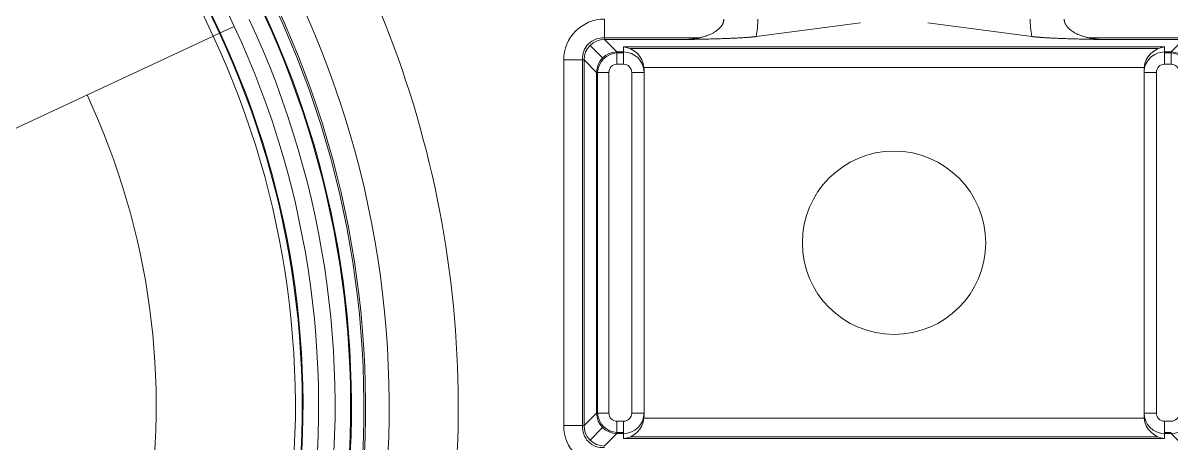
# Model space of a CAD drawing. Header units: millimetres. Extents: x 473 to 1051, y 289 to 609.
# Drawn here: x 612.04 to 640.22, y 418.09 to 428.4 of the extents above; entities that cross this region are included whole.
import ezdxf

# ---------------------------------------------------------------- set-up
doc = ezdxf.new("R2010")
doc.units = ezdxf.units.MM
doc.layers.add('core', color=7, linetype='Continuous', lineweight=20)

msp = doc.modelspace()

# ---------------------------------------------------------------- linework, layer by layer
at = {"layer": 'core', "lineweight": 13}
for p, q in [((616.713, 428.076), (614.03, 433.83)), ((614.254, 433.748), (616.866, 428.147)), ((614.272, 433.757), (616.884, 428.155)), ((614.618, 433.918), (617.23, 428.317)), ((617.23, 428.317), (616.866, 428.147)), ((626.318, 427.993), (626.318, 428.494)), ((616.713, 428.076), (610.522, 425.189)), ((616.866, 428.147), (616.713, 428.076)), ((626.318, 428.033), (628.638, 428.033)), ((638.206, 428.033), (640.526, 428.033)), ((626.27, 427.54), (625.962, 427.848)), ((626.318, 427.993), (628.319, 427.993)), ((626.318, 427.993), (626.623, 427.688)), ((626.783, 427.81), (626.783, 427.688)), ((640.062, 427.81), (626.783, 427.81)), ((626.943, 427.769), (639.901, 427.769)), ((638.525, 427.993), (640.526, 427.993)), ((640.062, 427.688), (640.062, 427.81)), ((640.221, 427.688), (640.526, 427.993)), ((625.316, 427.492), (625.817, 427.492)), ((625.316, 427.492), (625.316, 418.515)), ((625.777, 427.492), (625.777, 418.515)), ((626.122, 427.187), (625.817, 427.492)), ((625.817, 418.515), (625.817, 427.492)), ((626.623, 427.387), (626.623, 427.688)), ((626.783, 427.688), (626.623, 427.688)), ((626.783, 427.664), (626.623, 427.664)), ((626.783, 427.387), (626.783, 427.688)), ((640.062, 427.387), (640.062, 427.688)), ((640.221, 427.688), (640.062, 427.688)), ((640.221, 427.664), (640.062, 427.664)), ((640.221, 427.688), (640.221, 427.387)), ((626.122, 427.187), (626.423, 427.187)), ((626.122, 427.187), (626.122, 418.82)), ((626.146, 427.187), (626.146, 418.82)), ((626.423, 418.82), (626.423, 427.187)), ((626.623, 427.387), (626.783, 427.387)), ((626.984, 427.185), (626.984, 418.822)), ((626.984, 427.185), (627.286, 427.185)), ((627.284, 427.309), (639.561, 427.309)), ((627.286, 427.227), (627.286, 427.264)), ((639.559, 427.264), (639.559, 427.227)), ((639.559, 427.185), (639.861, 427.185)), ((639.861, 418.822), (639.861, 427.185)), ((640.062, 427.387), (640.221, 427.387)), ((625.817, 418.515), (626.122, 418.82)), ((626.423, 418.82), (626.122, 418.82)), ((627.286, 418.822), (626.984, 418.822)), ((627.286, 418.742), (627.286, 418.78)), ((639.861, 418.822), (639.559, 418.822)), ((639.559, 418.78), (639.559, 418.742)), ((625.817, 418.515), (625.316, 418.515)), ((625.962, 418.159), (626.27, 418.466)), ((626.783, 418.62), (626.623, 418.62)), ((626.623, 418.319), (626.623, 418.62)), ((626.783, 418.62), (626.783, 418.319)), ((639.561, 418.698), (627.284, 418.698)), ((640.221, 418.62), (640.062, 418.62)), ((640.062, 418.319), (640.062, 418.62)), ((626.623, 418.319), (626.318, 418.014)), ((626.623, 418.343), (626.783, 418.343)), ((626.623, 418.319), (626.783, 418.319)), ((626.783, 418.319), (626.783, 418.197)), ((626.783, 418.197), (640.062, 418.197)), ((639.901, 418.238), (626.943, 418.238)), ((640.062, 418.343), (640.221, 418.343)), ((640.062, 418.319), (640.221, 418.319)), ((640.062, 418.197), (640.062, 418.319)), ((640.526, 418.014), (640.221, 418.319))]:
    msp.add_line(p, q, dxfattribs=at)
at = {"layer": 'core', "lineweight": 18}
for p, q in [((632.597, 428.4), (630.038, 428.067)), ((636.806, 428.067), (634.248, 428.4)), ((627.286, 427.264), (627.286, 418.742)), ((639.559, 427.264), (639.559, 418.742))]:
    msp.add_line(p, q, dxfattribs=at)
msp.add_circle((633.422, 423.003), 2.25, dxfattribs=at)
for centre, radius, start, end in [((633.422, 459.219), 100.547, 306.63636, 233.36541), ((633.422, 459.219), 98.958, 101.0725, 224.85525), ((597.206, 418.979), 25.522, 344.7285, 27.6981), ((597.206, 418.979), 21.692, 180, 25)]:
    msp.add_arc(centre, radius, start, end, dxfattribs=at)
at = {"layer": 'core', "lineweight": 13}
for centre, radius, start, end in [((633.422, 459.219), 100.107, 306.80958, 233.19042), ((633.422, 459.219), 99.239, 100.9827, 225.04545), ((633.422, 459.219), 99.048, 101.05803, 224.91574), ((633.422, 459.219), 99.038, 101.0601, 224.90418), ((597.206, 418.979), 23.825, 180, 25), ((597.206, 418.979), 23.246, 180, 25), ((597.206, 418.979), 23.204, 180, 25), ((597.206, 418.979), 22.9, 180, 25), ((597.206, 418.979), 22.88, 180, 25), ((597.206, 418.979), 22.498, 180, 25), ((597.206, 418.979), 22.094, 180, 25), ((597.206, 418.979), 21.712, 180, 25), ((597.206, 418.979), 21.524, 180, 25), ((597.206, 418.979), 18.108, 180, 25)]:
    msp.add_arc(centre, radius, start, end, dxfattribs=at)
for centre, major_axis, ratio, start_param, end_param in [((633.422, 453.655), (0, 84.612), 0.999984, 1.801557, 2.911285), ((633.422, 453.651), (0, 84.914), 0.999984, 1.803346, 2.911271), ((626.325, 427.485), (-0.717, 0.717), 0.992433, 5.501585, 7.064785), ((626.281, 427.529), (-0.358, 0.358), 0.992433, 5.421963, 7.144407), ((626.325, 427.485), (-0.364, 0.364), 0.977691, 5.501585, 7.064785), ((626.625, 427.185), (0.356, 0.356), 0.99851, 0.789196, 2.352396), ((626.651, 427.159), (-0.358, 0.358), 0.992433, 5.549349, 7.017021), ((640.22, 427.185), (-0.356, 0.356), 0.99851, 3.930789, 5.493989), ((640.193, 427.159), (0.358, 0.358), 0.992433, 5.549349, 7.017021), ((626.625, 427.185), (-0.143, 0.143), 0.992433, 5.501585, 7.064785), ((626.783, 427.185), (0, 0.202), 0.996195, 4.712389, 6.283185), ((640.062, 427.185), (0, 0.202), 0.996195, 0, 1.570796), ((640.22, 427.185), (0.143, 0.143), 0.992433, 5.501585, 7.064785), ((626.625, 418.822), (-0.356, 0.356), 0.99851, 0.789196, 2.352396), ((626.651, 418.848), (-0.358, -0.358), 0.992433, 5.549349, 7.017021), ((626.625, 418.822), (-0.143, -0.143), 0.992433, 5.501585, 7.064785), ((626.783, 418.822), (0, -0.202), 0.996195, 0, 1.570796), ((640.062, 418.822), (0, -0.202), 0.996195, 4.712389, 6.283185), ((640.22, 418.822), (0.143, -0.143), 0.992433, 5.501585, 7.064785), ((640.22, 418.822), (0.356, 0.356), 0.99851, 3.930789, 5.493989), ((626.325, 418.522), (-0.717, -0.717), 0.992433, 5.501585, 7.064785), ((626.281, 418.478), (-0.358, -0.358), 0.992433, 5.421963, 7.144407), ((626.325, 418.522), (0.364, 0.364), 0.977691, 2.359993, 3.923193)]:
    msp.add_ellipse(centre, major_axis=major_axis, ratio=ratio, start_param=start_param, end_param=end_param, dxfattribs=at)
at = {"layer": 'core', "lineweight": 18}
for centre, major_axis, ratio, start_param, end_param in [((626.783, 427.309), (-0.371, 0.371), 0.916331, 3.970624, 5.454154), ((640.062, 427.309), (0.371, 0.371), 0.916331, 0.829031, 2.312561), ((626.783, 427.185), (0.503, 0), 0.999245, 0, 1.570796), ((640.062, 427.185), (0.503, 0), 0.999245, 1.570796, 3.141593), ((626.783, 427.264), (0, 0.505), 0.996195, 4.712389, 4.799655), ((640.062, 427.264), (0, 0.505), 0.996195, 1.48353, 1.570796), ((626.783, 418.822), (0.503, 0), 0.999245, 4.712389, 6.283185), ((626.783, 418.742), (0, -0.505), 0.996195, 1.48353, 1.570796), ((640.062, 418.822), (0.503, 0), 0.999245, 3.141593, 4.712389), ((640.062, 418.742), (0, -0.505), 0.996195, 4.712389, 4.799655), ((626.783, 418.698), (0.371, 0.371), 0.916331, 3.970624, 5.454154), ((640.062, 418.698), (-0.371, 0.371), 0.916331, 0.829031, 2.312561)]:
    msp.add_ellipse(centre, major_axis=major_axis, ratio=ratio, start_param=start_param, end_param=end_param, dxfattribs=at)
at = {"layer": 'core', "lineweight": 13}
for points, knots in [([(551.228, 434.187), (551.341, 433.71), (551.458, 433.233), (551.701, 432.282), (551.952, 431.334), (552.22, 430.39), (552.427, 429.683), (552.497, 429.448), (552.638, 428.978), (552.71, 428.744), (553.367, 426.638), (554.014, 424.791), (555.434, 421.15), (556.207, 419.355), (557.46, 416.701), (557.894, 415.822), (558.456, 414.733), (558.569, 414.515), (558.798, 414.081), (559.143, 413.432), (559.496, 412.788), (560.691, 410.657), (561.701, 408.993), (563.827, 405.747), (566.06, 402.582), (568.504, 399.579), (571.054, 396.657), (572.382, 395.236), (574.455, 393.167), (575.16, 392.488), (576.597, 391.151), (577.325, 390.497), (579.537, 388.577), (581.05, 387.354), (584.147, 385.021), (587.319, 382.799), (590.636, 380.799), (594.026, 378.911), (595.758, 378.023), (597.97, 376.985), (598.637, 376.679), (599.31, 376.381), (599.759, 376.184), (599.984, 376.087), (601.111, 375.604), (602.019, 375.235), (604.757, 374.175), (606.603, 373.533), (610.34, 372.378), (612.229, 371.865), (614.14, 371.417)], [0, 0, 0, 0, 0.015625, 0.015625, 0.03125, 0.046875, 0.046875, 0.054687, 0.054687, 0.0625, 0.0625, 0.125, 0.125, 0.1875, 0.1875, 0.21875, 0.21875, 0.226562, 0.226562, 0.234375, 0.25, 0.25, 0.3125, 0.3125, 0.375, 0.4375, 0.4375, 0.5, 0.5, 0.53125, 0.53125, 0.5625, 0.5625, 0.625, 0.625, 0.6875, 0.75, 0.75, 0.8125, 0.8125, 0.828125, 0.835937, 0.835937, 0.84375, 0.84375, 0.875, 0.875, 0.9375, 0.9375, 1, 1, 1, 1]), ([(628.319, 427.993), (628.327, 427.994), (628.342, 427.994), (628.364, 427.996), (628.385, 427.997), (628.406, 427.999), (628.426, 428.001), (628.446, 428.003), (628.466, 428.005), (628.485, 428.007), (628.503, 428.01), (628.521, 428.012), (628.538, 428.015), (628.555, 428.018), (628.571, 428.021), (628.587, 428.023), (628.602, 428.026), (628.617, 428.029), (628.631, 428.032), (628.669, 428.04), (628.728, 428.055), (628.805, 428.079), (628.875, 428.105), (628.942, 428.135), (629.005, 428.169), (629.065, 428.207), (629.116, 428.248), (629.15, 428.281), (629.171, 428.305), (629.182, 428.32), (629.192, 428.334), (629.201, 428.348), (629.209, 428.362), (629.217, 428.377), (629.223, 428.391), (629.229, 428.406), (629.234, 428.421), (629.238, 428.435), (629.241, 428.45), (629.243, 428.465), (629.244, 428.48), (629.245, 428.489), (629.245, 428.494)], [0, 0, 0, 0, 0.020381, 0.040307, 0.059779, 0.078797, 0.09736, 0.115469, 0.133124, 0.150325, 0.167071, 0.183364, 0.199202, 0.214586, 0.229517, 0.243993, 0.258016, 0.271585, 0.284701, 0.297363, 0.375958, 0.448473, 0.51495, 0.575445, 0.643977, 0.706317, 0.762706, 0.813471, 0.829024, 0.844129, 0.858807, 0.87308, 0.886973, 0.900512, 0.913727, 0.926648, 0.939308, 0.951743, 0.963991, 0.976089, 0.988078, 1, 1, 1, 1]), ([(637.6, 428.494), (637.6, 428.492), (637.6, 428.487), (637.6, 428.48), (637.6, 428.473), (637.601, 428.466), (637.602, 428.459), (637.603, 428.452), (637.604, 428.445), (637.606, 428.438), (637.608, 428.43), (637.61, 428.423), (637.612, 428.416), (637.614, 428.409), (637.617, 428.402), (637.62, 428.395), (637.622, 428.388), (637.626, 428.381), (637.629, 428.374), (637.633, 428.367), (637.636, 428.36), (637.64, 428.353), (637.645, 428.346), (637.649, 428.339), (637.654, 428.332), (637.658, 428.326), (637.663, 428.319), (637.669, 428.312), (637.674, 428.305), (637.68, 428.298), (637.696, 428.279), (637.728, 428.248), (637.779, 428.207), (637.839, 428.169), (637.902, 428.135), (637.969, 428.105), (638.039, 428.079), (638.116, 428.055), (638.18, 428.039), (638.228, 428.029), (638.258, 428.023), (638.29, 428.018), (638.324, 428.012), (638.36, 428.007), (638.398, 428.003), (638.439, 427.999), (638.481, 427.995), (638.51, 427.994), (638.525, 427.993)], [0, 0, 0, 0, 0.005751, 0.011512, 0.017289, 0.023086, 0.028907, 0.034757, 0.040642, 0.046564, 0.052529, 0.05854, 0.064603, 0.07072, 0.076897, 0.083136, 0.089442, 0.095818, 0.102268, 0.108794, 0.115401, 0.122091, 0.128868, 0.135734, 0.142692, 0.149745, 0.156896, 0.164146, 0.171499, 0.178956, 0.186519, 0.237285, 0.29366, 0.35597, 0.424457, 0.484982, 0.551471, 0.623979, 0.702549, 0.728344, 0.75595, 0.78537, 0.816604, 0.849653, 0.884516, 0.921195, 0.95969, 1, 1, 1, 1])]:
    msp.add_open_spline(points, degree=3, knots=knots, dxfattribs=at)
at = {"layer": 'core', "lineweight": 18}
for points in [[(630.038, 428.067), (630.047, 428.112), (630.062, 428.204), (630.077, 428.347), (630.08, 428.445), (630.08, 428.494)], [(636.764, 428.494), (636.764, 428.448), (636.767, 428.354), (636.781, 428.211), (636.796, 428.115), (636.806, 428.067)]]:
    msp.add_open_spline(points, degree=3, dxfattribs=at)
for points, knots in [([(628.319, 427.993), (628.376, 427.994), (628.473, 427.996), (628.618, 428), (628.747, 428.003), (628.892, 428.006), (629.043, 428.01), (629.199, 428.014), (629.331, 428.019), (629.446, 428.024), (629.547, 428.028), (629.645, 428.034), (629.716, 428.038), (629.763, 428.041), (629.788, 428.043), (629.813, 428.045), (629.837, 428.047), (629.861, 428.049), (629.885, 428.051), (629.908, 428.053), (629.932, 428.055), (629.954, 428.057), (629.976, 428.06), (629.998, 428.062), (630.018, 428.064), (630.032, 428.066), (630.038, 428.067)], [0, 0, 0, 0, 0.089002, 0.152935, 0.227366, 0.293021, 0.383986, 0.467584, 0.544327, 0.602489, 0.660608, 0.718834, 0.777228, 0.793336, 0.809632, 0.826116, 0.842783, 0.859628, 0.876648, 0.893835, 0.911183, 0.928683, 0.946325, 0.9641, 0.981995, 1, 1, 1, 1]), ([(636.806, 428.067), (636.809, 428.067), (636.816, 428.066), (636.826, 428.064), (636.836, 428.063), (636.847, 428.062), (636.857, 428.061), (636.868, 428.06), (636.879, 428.058), (636.89, 428.057), (636.901, 428.056), (636.912, 428.055), (636.924, 428.054), (636.935, 428.053), (636.947, 428.052), (636.959, 428.051), (636.971, 428.05), (636.983, 428.049), (636.995, 428.048), (637.007, 428.047), (637.019, 428.046), (637.031, 428.045), (637.043, 428.044), (637.055, 428.043), (637.068, 428.042), (637.08, 428.041), (637.093, 428.04), (637.131, 428.038), (637.197, 428.034), (637.295, 428.028), (637.396, 428.024), (637.51, 428.019), (637.643, 428.015), (637.799, 428.01), (637.95, 428.006), (638.096, 428.003), (638.226, 428), (638.37, 427.996), (638.468, 427.994), (638.525, 427.993)], [0, 0, 0, 0, 0.008981, 0.017937, 0.026866, 0.035766, 0.044636, 0.053475, 0.062281, 0.071054, 0.079791, 0.088491, 0.097154, 0.105778, 0.114363, 0.122906, 0.131409, 0.139869, 0.148286, 0.156659, 0.164988, 0.173271, 0.18151, 0.189702, 0.197848, 0.205947, 0.213999, 0.222004, 0.280161, 0.338158, 0.396051, 0.453987, 0.530944, 0.6148, 0.706072, 0.771957, 0.846707, 0.910263, 1, 1, 1, 1])]:
    msp.add_open_spline(points, degree=3, knots=knots, dxfattribs=at)

doc.saveas('drawing.dxf')
